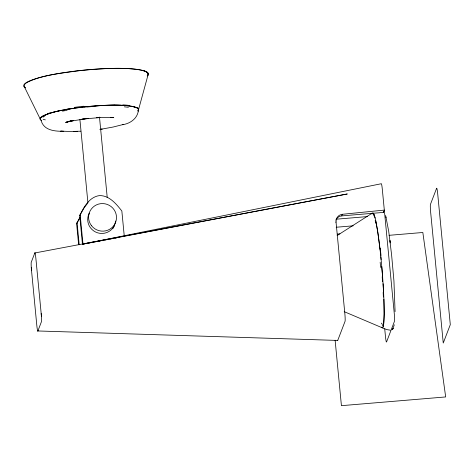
<?xml version="1.0" encoding="UTF-8"?>
<svg xmlns="http://www.w3.org/2000/svg" width="474" height="474" viewBox="0 0 474 474"><rect width="100%" height="100%" fill="white"/><g stroke="black" fill="none" stroke-linecap="round" stroke-linejoin="round"><path stroke-width="0.71" d="M137.975 110.88L138.432 109.411A51.814 8.135 -5.1 0 0 138.118 108.866M138.378 110.241L148.072 74.797L147.906 73.269L146.247 71.9A67.302 10.647 -5.5 0 0 138.793 69.731C123.015 67.355 106.97 68.428 91.132 69.577A69.376 10.973 -5.5 0 0 76.379 71.053C59.825 73.47 42.506 74.886 27.273 82.31A68.286 10.801 -5.5 0 0 24.358 84.882L24.198 86.458L40.45 119.46L41.505 120.574M383.608 324.625L384.165 314.108L383.887 299.236M394.315 324.82L392.626 329.205M383.312 326.213L383.146 326.817M138.42 110.164C137.626 118.512 130.214 123.59 122.541 124.721L123.264 124.49L113.168 127.026L100.186 129.402M35.011 253.051A6.861 0.533 85.2 0 0 34.839 252.915L31.272 262.193A6.997 0.539 85.2 0 0 31.497 270.216L36.794 325.229A6.997 0.539 85.2 0 0 37.896 330.953L37.861 331.024A6.861 0.533 85.2 0 1 37.683 330.888M78.577 244.063L76.622 223.734L80.035 217.098M82.494 244.631L79.703 215.682C83.661 207.304 89.219 197.071 99.344 195.596C109.257 195.312 116.302 203.933 121.848 211.037L124.247 235.951M38.062 330.526L37.89 330.965L337.731 340.439L345.048 321.342A6.997 0.539 85.2 0 0 344.823 313.314L336.019 221.862A7.027 6.932 -13.1 0 1 342.352 214.295L384.319 210.101L383.436 212.405L341.736 215.895A6.997 6.885 21 0 0 335.918 220.132M37.896 330.953L41.422 321.751A6.997 0.539 85.2 0 0 41.202 313.723L35.906 258.709A6.997 0.539 85.2 0 0 34.798 252.986L347.3 193.973L82.991 244.098L80.147 214.532M335.841 222.324L336.019 221.862M341.736 215.895L342.352 214.284M79.703 215.682L84.194 207.725L87.465 203.494M76.622 223.734L79.976 217.631M147.556 75.609L148.072 74.797M138.076 110.762L138.218 110.561A43.857 6.879 -5.4 0 0 138.461 109.974L138.254 109.032L136.939 107.948A53.206 8.413 -5.5 0 0 131.049 106.235C118.571 104.357 105.886 105.204 93.366 106.111A54.848 8.674 -5.5 0 0 81.7 107.278C68.617 109.192 54.925 110.306 42.879 116.177A53.983 8.538 -5.5 0 0 40.574 118.216L40.527 119.655M41.327 117.303L40.764 117.913A52.418 8.331 -5.3 0 0 40.45 119.466M382.678 327.694L381.742 327.297M337.127 235.548L372.558 212.933M43.567 115.804L48.342 113.784M68.991 121.433L71.604 120.615M69.234 121.356L71.313 120.698M68.529 121.575L65.714 122.452L68.333 121.64M68.582 121.557L65.987 122.357L73.683 120.55L70.549 121.19L88.792 118.316M53.467 112.225L54.285 112.006A42.376 6.826 -5.4 0 1 58.717 110.952L59.683 110.75M93.319 242.196L82.991 244.098L381.232 183.746A6.997 0.539 85.2 0 1 382.334 189.476L394.25 313.249A6.997 0.539 85.2 0 1 394.475 321.271L386.541 341.985A6.997 0.539 85.2 0 1 385.439 336.262L384.728 328.891M94.61 241.953L101.063 240.768M104.938 240.051L106.229 239.814M107.521 239.577L108.807 239.334M110.098 239.097L111.39 238.86M115.265 238.149L116.557 237.907M64.695 109.784L65.75 109.595M69.044 109.038L74.756 108.173M100.002 129.42L102.123 129.106L100.133 129.396M85.16 118.773L81.907 119.158L99.973 117.558L96.335 117.748M336.581 219.172L367.599 216.571M336.19 227.247L353.225 225.82M337.292 234.091L339.894 233.872M389.047 235.323L422.838 232.491L445.679 396.939L341.422 405.673L335.118 340.202M95.055 105.98L102.141 105.518M103.302 105.459L114.382 105.127M80.805 131.197L70.508 131.482L60.678 131.132L63.777 131.31C55.393 131.304 44.485 130.8 41.303 121.202M99.807 117.576L113.784 117.659M390.422 330.182L387.057 329.649L383.792 328.446L344.195 311.655M120.343 105.24L121.273 105.275M110.679 117.315L113.505 117.647M132.856 106.603L136.411 107.693M25.531 87.868L24.198 86.458M373.986 214.432L375.124 218.016M385.64 215.522L388.721 231.365L391.613 254.988L393.935 280.922L395.079 311.602M385.984 217.104L386.067 217.436M375.716 220.617L377.766 231.982L380.13 250.065M380.841 256.813L381.114 259.568M383.353 211.546L383.436 212.405M99.487 117.078L107.237 197.611M79.899 119.46L87.933 202.913M77.061 222.584L79.194 244.762M41.179 313.527L41.25 314.262A6.861 0.533 85.2 0 1 41.416 316.377M31.515 270.411L31.444 269.676A6.861 0.533 85.2 0 1 31.278 267.561M381.76 266.507L382.702 278.054M383.069 283.736L383.685 294.253M373.18 213.016A57.692 4.467 85.2 0 1 382.601 276.917A57.692 4.467 85.2 0 1 381.653 327.167M371.995 214.052A57.692 4.467 85.2 0 1 372.25 213.359M382.85 323.92A56.779 4.367 85.8 0 1 382.518 325.964M383.673 325.395A62.58 4.598 86.3 0 1 383.353 326.776M383.17 292.381A56.062 4.473 85.3 0 1 383.377 297.05M382.198 276.792A60.364 2.5 85.8 0 1 382.518 281.68M380.172 262.205A56.661 3.478 85.2 0 1 380.64 267.407M380.237 248.287A62.331 3.709 85 0 1 381.019 255.539M375.212 220.292A56.056 4.26 85.3 0 1 375.787 223.159M373.595 214.526A60.358 4.023 83.2 0 1 374.152 216.15M372.001 213.146A56.661 4.438 84.3 0 1 372.374 213.644M381.552 323.114A60.423 5.996 89.9 0 1 381.357 323.938M41.256 120.479A49.468 7.827 -5.5 0 1 87.192 106.591A49.468 7.827 -5.5 0 1 138.1 110.726M25.009 87.613A62.574 9.895 -5.5 0 1 82.689 70.247A62.574 9.895 -5.5 0 1 147.977 75.028M143.391 70.596A62.574 9.889 -5.5 0 1 147.165 75.976M138.378 110.726A46.298 7.175 -7.1 0 1 138.106 111.135M137.525 107.562A49.829 7.815 -5 0 1 138.42 108.842M124.348 106.834A50.795 6.95 -3 0 1 128.389 107.284M127.322 105.613A52.454 9.575 -7.4 0 1 129.461 105.88M122.778 104.855A48.508 8.105 -6.2 0 1 128.49 105.358M114.216 105.181A42.37 6.02 -4.7 0 1 120.159 105.281M86.795 107.071A54.457 8.212 -5.5 0 1 94.847 106.336M84.194 106.887A57.206 9.492 -5.5 0 1 86.635 106.626M74.353 107.385A52.235 7.572 -5.6 0 1 83.655 106.217M65.116 109.535A47.678 5.321 -6.8 0 1 68.487 108.955M62.473 111.129A44.793 6.523 -5.7 0 1 67.118 110.3M51.032 112.883A46.962 7.554 -5.4 0 1 53.366 112.22M47.353 113.79A45.978 7.223 -5.7 0 1 50.043 112.865M42.488 116.456A51.897 7.193 -9 0 1 43.626 115.798M42.95 117.167A52.65 7.732 -7.5 0 1 44.526 116.326M45.356 119.881A45.089 7.217 -4.7 0 1 43.152 119.282M337.731 340.439A6.997 0.539 85.2 0 1 337.452 340.202M114.631 224.789A13.995 13.776 21 0 1 112.848 228.575M88.265 215.528A13.995 13.776 21 0 1 88.857 214.26M115.567 221.02A13.995 13.776 21 0 1 97.721 232.858A13.995 13.776 21 0 1 89.302 213.11M436.619 188.267L430.445 204.377A6.997 0.539 85.2 0 0 430.67 212.405L443.249 343.052L450.3 324.643L437.721 193.996A6.997 0.539 85.2 0 0 436.619 188.267M393.147 328.494L392.14 329.655L393.147 328.494M77.333 131.339L73.914 131.434L77.327 131.351M390.321 242.854L390.007 240.567L390.292 242.818M91.553 225.76A13.995 13.776 21 0 0 115.496 222.644A13.995 13.776 21 0 0 100.571 203.678A13.995 13.776 21 0 0 91.553 225.76"/></g></svg>
